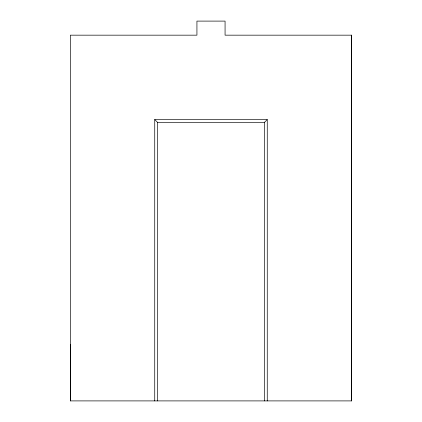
<?xml version="1.0" encoding="UTF-8"?>
<svg xmlns="http://www.w3.org/2000/svg" width="422" height="422" viewBox="0 0 422 422"><rect width="100%" height="100%" fill="white"/><g stroke="black" fill="none" stroke-linecap="round" stroke-linejoin="round"><path stroke-width="0.63" d="M70.332 400.9L70.332 35.168L196.932 35.168L196.932 21.1L225.068 21.1L225.068 35.168L351.668 35.168L351.663 400.9L70.337 400.9L70.332 344.632M264.446 400.895L264.452 122.38L267.268 119.568L267.258 400.9M351.668 35.168L351.663 400.9L351.415 344.632M154.732 400.9L154.732 119.568L267.268 119.568M154.732 119.568L157.548 122.38L264.452 122.38M157.548 122.38L157.548 400.9"/></g></svg>
